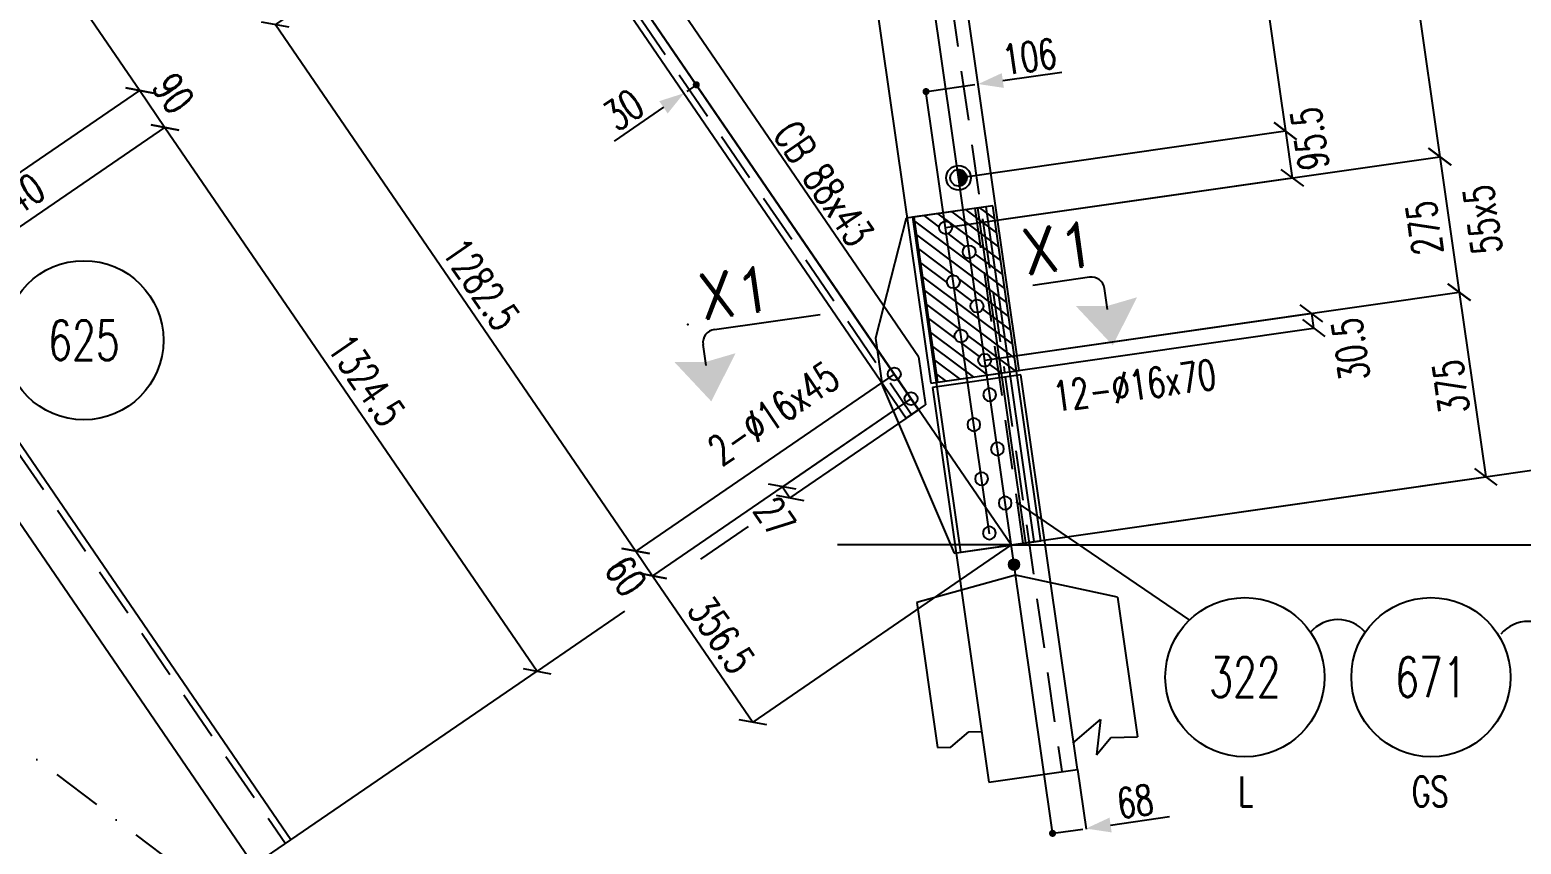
# Model space of a CAD drawing. Extents: x 106643 to 122863, y -59241 to -47761.
# Drawn here: x 113947 to 116946, y -56946 to -55309 of the extents above; entities that cross this region are included whole.
import ezdxf
from ezdxf.enums import TextEntityAlignment as Align

# ---------------------------------------------------------------- set-up
doc = ezdxf.new("R2010")
doc.units = 0
doc.header["$LTSCALE"] = 200
doc.header["$MEASUREMENT"] = 0
doc.linetypes.add('DASHDOT', pattern=[1, 0.5, -0.25, 0, -0.25])
doc.linetypes.add('DASHED', pattern=[0.75, 0.5, -0.25])
doc.layers.get('0').update_dxf_attribs({"linetype": 'CONTINUOUS'})
for name, color, linetype in [('035B', 7, 'CONTINUOUS'), ('ASSI', 3, 'CONTINUOUS'), ('BOLLINI_1', 7, 'CONTINUOUS'), ('FORI', 2, 'CONTINUOUS'), ('LINEA_ANG', 2, 'CONTINUOUS'), ('LINEE_PIASTRA', 2, 'CONTINUOUS'), ('LINEE_PIASTRE', 2, 'CONTINUOUS'), ('LS', 7, 'CONTINUOUS'), ('LSP', 3, 'CONTINUOUS'), ('MZ', 6, 'DASHDOT'), ('PIASTRE', 5, 'CONTINUOUS'), ('QT_MAL', 7, 'CONTINUOUS'), ('QT_MPR', 7, 'CONTINUOUS'), ('QT_MSP', 7, 'CONTINUOUS'), ('TRAT-Y', 7, 'DASHED')]:
    doc.layers.add(name, color=color, linetype=linetype)
doc.styles.add('MONO', font='romans.shx', dxfattribs={"width": 0.7})
doc.styles.add('QUOTE', font='ROMANS8.SHX', dxfattribs={"width": 0.7})
doc.styles.add('RD', font='ROMAND8.SHX', dxfattribs={"width": 0.7})
doc.styles.add('RQL', font='ROMANS8.SHX', dxfattribs={"width": 0.7})
doc.styles.add('RS', font='ROMANS8.shx', dxfattribs={"width": 0.7})
doc.styles.get("Standard").update_dxf_attribs({"font": 'ROMANS8.SHX', "width": 0.7})
doc.dimstyles.new('FRECCE1', dxfattribs={"dimtxt": 60, "dimasz": 6.66, "dimexe": 0, "dimexo": 0, "dimgap": 1, "dimtad": 1, "dimdec": 0, "dimzin": 0, "dimdsep": 46, "dimtxsty": 'RS', "dimblk1": 'QUOTP', "dimblk2": 'QUOTF', "dimsah": 1, "dimcen": 0, "dimclrd": 2, "dimclre": 2, "dimclrt": 7, "dimadec": 0, "dimazin": 0, "dimtfac": 1, "dimtdec": 0, "dimtix": 1, "dimtmove": 2, "dimatfit": 3, "dimldrblk": 'QUOTP', "dimfxl": 1, "dimtolj": 1, "dimtzin": 0, "dimarcsym": 0})
doc.dimstyles.new('FRECCE1_20', dxfattribs={"dimtxt": 60, "dimasz": 6.6667, "dimexe": 0, "dimexo": 0, "dimgap": 1, "dimtad": 1, "dimzin": 0, "dimdsep": 46, "dimtxsty": 'RS', "dimblk1": 'QUOTP', "dimblk2": 'QUOTF', "dimsah": 1, "dimcen": 0, "dimclrd": 2, "dimclre": 2, "dimclrt": 7, "dimadec": 0, "dimazin": 0, "dimtfac": 1, "dimtix": 1, "dimtmove": 2, "dimatfit": 3, "dimldrblk": 'QUOTP', "dimfxl": 1, "dimtolj": 1, "dimtzin": 0, "dimarcsym": 0})
doc.dimstyles.new('TRATTO_20', dxfattribs={"dimscale": 0, "dimtxt": 60, "dimasz": 40, "dimexe": 0, "dimexo": 0, "dimgap": 10, "dimtad": 1, "dimrnd": 0.5, "dimdsep": 46, "dimtxsty": 'RS', "dimblk1": 'OBLIQUE', "dimblk2": 'OBLIQUE', "dimsah": 1, "dimcen": 0.09, "dimclrd": 2, "dimclre": 2, "dimclrt": 7, "dimadec": 0, "dimazin": 0, "dimtfac": 1, "dimtix": 1, "dimtmove": 2, "dimatfit": 3, "dimfxl": 1, "dimtolj": 1, "dimtzin": 0, "dimarcsym": 0})

# ---------------------------------------------------------------- blocks, each defined once
blk = doc.blocks.new('ASSE98')
blk.add_line((0, 0), (1, 0))
at = {"color": 7, "style": 'QUOTE', "width": 0.5, "flags": 1}
for tag, p in [('TI', (1.38308, 6.82731)), ('DI_S', (1.38308, 6.42178)), ('D_S', (1.38308, 6.02092)), ('E_S', (1.38308, 5.68065)), ('NFORI', (1.36454, 5.29792)), ('ALAR', (1.36349, 4.93246)), ('FAM', (1.3775, 4.54645)), ('ALA', (1.38308, 4.19257)), ('DISP2', (1.38308, 3.84971)), ('DISP1', (1.38308, 3.50686)), ('PINZAF', (1.38308, 3.164)), ('PINZAI', (1.38308, 2.82114)), ('TRP', (1.38308, 2.47829)), ('NP', (1.38308, 2.13543)), ('SV', (1.38308, 1.79257)), ('PESO', (1.38308, 1.44971)), ('QUA', (1.38308, 1.10686)), ('LUN', (1.38308, 0.764)), ('PROF', (1.38308, 0.42114)), ('POS', (1.38308, 0.07829))]:
    blk.add_attdef(tag, p, '', height=0.2, dxfattribs=at)
at = {"color": 7, "flags": 1}
for tag, p in [('LAV1', (3.07431, 6.82847)), ('LAV2', (3.07431, 6.49513)), ('LAV3', (3.07431, 6.1618)), ('LAV4', (3.07431, 5.82847)), ('LAV5', (3.07431, 5.49513)), ('LAV6', (3.07431, 5.1618)), ('LAV7', (3.07431, 4.82847)), ('LAV8', (3.07431, 4.49513)), ('LAV9', (3.07431, 4.1618)), ('LAV10', (3.07431, 3.82847))]:
    blk.add_attdef(tag, p, '', height=0.2, dxfattribs=at)
blk = doc.blocks.new('16')
blk.add_circle((0, 0), 1)
blk = doc.blocks.new('MRKR_98')
blk.add_point((0, 0))
at = {"color": 7, "style": 'QUOTE', "width": 0.5, "flags": 1}
for tag, p in [('TI', (3.73, 6.83)), ('DI_S', (3.73, 6.42)), ('D_S', (3.73, 6.02)), ('AUX2', (3.71, 4.93)), ('NFORI', (3.72, 5.3)), ('E_S', (3.73, 5.68)), ('FAM', (3.73, 4.55)), ('AUX1', (3.73, 4.19)), ('COMMESSA', (3.73, 3.85)), ('MD', (3.73, 3.51)), ('MP', (3.73, 3.16)), ('LARGHEZZA', (3.73, 2.82)), ('SPESSORE', (3.73, 2.48)), ('NP', (3.73, 2.14)), ('SV', (3.73, 1.79)), ('PESO', (3.73, 1.45)), ('QUA', (3.73, 1.11)), ('LUN', (3.73, 0.76)), ('PROF', (3.73, 0.42)), ('POS', (3.73, 0.08))]:
    blk.add_attdef(tag, p, '', height=0.2, dxfattribs=at)
at = {"color": 7, "flags": 1}
for tag, p in [('LAV1', (5.26, 6.88)), ('LAV2', (5.26, 6.55)), ('LAV3', (5.26, 6.21)), ('LAV4', (5.26, 5.88)), ('LAV5', (5.26, 5.55)), ('LAV6', (5.26, 5.21)), ('LAV7', (5.26, 4.88)), ('LAV8', (5.26, 4.55)), ('LAV9', (5.26, 4.21)), ('LAV10', (5.26, 3.88))]:
    blk.add_attdef(tag, p, '', height=0.2, dxfattribs=at)
blk = doc.blocks.new('_OBLIQUE')
at = {"color": 0, "linetype": 'ByBlock'}
blk.add_line((-0.5, -0.5), (0.5, 0.5), dxfattribs=at)
blk = doc.blocks.new('*D23')
at = {"layer": 'QT_MPR', "color": 2, "lineweight": -2, "transparency": 16777216}
for p, q in [((115661.2, -54930.1), (116967.8, -54742.6)), ((116967.8, -54742.6), (117172, -56165.2)), ((115920.8, -56344.7), (117172, -56165.2))]:
    blk.add_line(p, q, dxfattribs=at)
at = {"layer": 'QT_MPR', "color": 2, "lineweight": -2, "transparency": 16777216, "xscale": 40, "yscale": 40, "zscale": 40}
for p, rotation in [((116967.8, -54742.6), 98.16615670567579), ((117172, -56165.2), 278.1661567056758)]:
    blk.add_blockref('_OBLIQUE', p, dxfattribs=dict(at, rotation=rotation))
at = {"layer": 'QT_MPR', "color": 7, "transparency": 16777216, "insert": (117026.8, -55450.9), "char_height": 60, "attachment_point": 5, "rotation": 98.1662, "style": 'RS'}
blk.add_mtext('\\A1;1437', dxfattribs=at)
blk = doc.blocks.new('*D22')
at = {"layer": 'QT_MPR', "color": 2, "lineweight": -2, "transparency": 16777216}
for p, q in [((115661.2, -54930.1), (116670.9, -54785.2)), ((116670.9, -54785.2), (116782.7, -55564.4)), ((115788.9, -55707), (116782.7, -55564.4))]:
    blk.add_line(p, q, dxfattribs=at)
at = {"layer": 'QT_MPR', "color": 2, "lineweight": -2, "transparency": 16777216, "xscale": 40, "yscale": 40, "zscale": 40}
for p, rotation in [((116670.9, -54785.2), 98.16615670567579), ((116782.7, -55564.4), 278.1661567056758)]:
    blk.add_blockref('_OBLIQUE', p, dxfattribs=dict(at, rotation=rotation))
at = {"layer": 'QT_MPR', "color": 7, "transparency": 16777216, "insert": (116681.7, -55170.3), "char_height": 60, "attachment_point": 5, "rotation": 98.1662, "style": 'RS'}
blk.add_mtext('\\A1;787', dxfattribs=at)
blk = doc.blocks.new('*D29')
at = {"layer": 'QT_MPR', "color": 2, "lineweight": -2, "transparency": 16777216}
for p, q in [((115788.9, -55707), (116782.7, -55564.4)), ((116782.7, -55564.4), (116821.7, -55836.6)), ((115867.5, -55973.5), (116821.7, -55836.6))]:
    blk.add_line(p, q, dxfattribs=at)
at = {"layer": 'QT_MPR', "color": 2, "lineweight": -2, "transparency": 16777216, "xscale": 40, "yscale": 40, "zscale": 40}
for p, rotation in [((116782.7, -55564.4), 98.16615670567579), ((116821.7, -55836.6), 278.1661567056758)]:
    blk.add_blockref('_OBLIQUE', p, dxfattribs=dict(at, rotation=rotation))
at = {"layer": 'QT_MPR', "color": 7, "transparency": 16777216, "insert": (116869, -55690.9), "char_height": 60, "attachment_point": 5, "rotation": 98.1662, "style": 'RS'}
blk.add_mtext('\\A1;55x5', dxfattribs=at)
blk = doc.blocks.new('*D28')
at = {"layer": 'QT_MPR', "color": 2, "lineweight": -2, "transparency": 16777216}
for p, q in [((115788.9, -55707), (116782.7, -55564.4)), ((116782.7, -55564.4), (116821.7, -55836.6)), ((115867.5, -55973.5), (116821.7, -55836.6))]:
    blk.add_line(p, q, dxfattribs=at)
at = {"layer": 'QT_MPR', "color": 2, "lineweight": -2, "transparency": 16777216, "xscale": 40, "yscale": 40, "zscale": 40}
for p, rotation in [((116782.7, -55564.4), 98.16615670567579), ((116821.7, -55836.6), 278.1661567056758)]:
    blk.add_blockref('_OBLIQUE', p, dxfattribs=dict(at, rotation=rotation))
at = {"layer": 'QT_MPR', "color": 7, "transparency": 16777216, "insert": (116751.7, -55707.9), "char_height": 60, "attachment_point": 5, "rotation": 98.1662, "style": 'RS'}
blk.add_mtext('\\A1;275', dxfattribs=at)
blk = doc.blocks.new('*D27')
at = {"layer": 'QT_MPR', "color": 2, "lineweight": -2, "transparency": 16777216}
for p, q in [((115867.5, -55973.5), (116524.8, -55879.2)), ((116524.8, -55879.2), (116529, -55908.9)), ((115935.1, -55994.2), (116529, -55908.9))]:
    blk.add_line(p, q, dxfattribs=at)
at = {"layer": 'QT_MPR', "color": 2, "lineweight": -2, "transparency": 16777216, "xscale": 40, "yscale": 40, "zscale": 40}
for p, rotation in [((116524.8, -55879.2), 98.16615670567579), ((116529, -55908.9), 278.1661567056758)]:
    blk.add_blockref('_OBLIQUE', p, dxfattribs=dict(at, rotation=rotation))
at = {"layer": 'QT_MPR', "color": 7, "transparency": 16777216, "insert": (116603.5, -55951.7), "char_height": 60, "attachment_point": 5, "rotation": 98.1662, "style": 'RS'}
blk.add_mtext('\\A1;30.5', dxfattribs=at)
blk = doc.blocks.new('*D26')
at = {"layer": 'QT_MPR', "color": 2, "lineweight": -2, "transparency": 16777216}
for p, q in [((115867.5, -55973.5), (116821.7, -55836.6)), ((116821.7, -55836.6), (116875, -56207.8)), ((115920.8, -56344.7), (116875, -56207.8))]:
    blk.add_line(p, q, dxfattribs=at)
at = {"layer": 'QT_MPR', "color": 2, "lineweight": -2, "transparency": 16777216, "xscale": 40, "yscale": 40, "zscale": 40}
for p, rotation in [((116821.7, -55836.6), 98.16615670567579), ((116875, -56207.8), 278.1661567056758)]:
    blk.add_blockref('_OBLIQUE', p, dxfattribs=dict(at, rotation=rotation))
at = {"layer": 'QT_MPR', "color": 7, "transparency": 16777216, "insert": (116805.3, -56027.1), "char_height": 60, "attachment_point": 5, "rotation": 98.1662, "style": 'RS'}
blk.add_mtext('\\A1;375', dxfattribs=at)
blk = doc.blocks.new('*D56')
at = {"layer": 'QT_MPR', "color": 2, "lineweight": -2, "transparency": 16777216}
for p, q in [((114980.1, -54930.1), (114441.3, -55299)), ((114441.3, -55299), (115165.7, -56357.1)), ((115685.6, -56001.2), (115165.7, -56357.1))]:
    blk.add_line(p, q, dxfattribs=at)
at = {"layer": 'QT_MPR', "color": 2, "lineweight": -2, "transparency": 16777216, "xscale": 40, "yscale": 40, "zscale": 40}
for p, rotation in [((114441.3, -55299), 124.3993142064025), ((115165.7, -56357.1), 304.3993142064025)]:
    blk.add_blockref('_OBLIQUE', p, dxfattribs=dict(at, rotation=rotation))
at = {"layer": 'QT_MPR', "color": 7, "transparency": 16777216, "insert": (114854.8, -55820.8), "char_height": 60, "attachment_point": 5, "rotation": 304.3993, "style": 'RS'}
blk.add_mtext('\\A1;1282.5', dxfattribs=at)
blk = doc.blocks.new('*D55')
at = {"layer": 'QT_MPR', "color": 2, "lineweight": -2, "transparency": 16777216}
for p, q in [((115685.6, -56001.2), (115165.7, -56357.1)), ((115719.5, -56050.7), (115199.6, -56406.7)), ((115165.7, -56357.1), (115199.6, -56406.7))]:
    blk.add_line(p, q, dxfattribs=at)
at = {"layer": 'QT_MPR', "color": 2, "lineweight": -2, "transparency": 16777216, "xscale": 40, "yscale": 40, "zscale": 40}
for p, rotation in [((115165.7, -56357.1), 124.3993142064025), ((115199.6, -56406.7), 304.3993142064025)]:
    blk.add_blockref('_OBLIQUE', p, dxfattribs=dict(at, rotation=rotation))
at = {"layer": 'QT_MPR', "color": 7, "transparency": 16777216, "insert": (115145.8, -56407.3), "char_height": 60, "attachment_point": 5, "rotation": 304.3993, "style": 'RS'}
blk.add_mtext('\\A1;60', dxfattribs=at)
blk = doc.blocks.new('*D54')
at = {"layer": 'QT_MPR', "color": 2, "lineweight": -2, "transparency": 16777216}
for p, q in [((115719.5, -56050.7), (115199.6, -56406.7)), ((115920.8, -56344.7), (115401, -56700.7)), ((115199.6, -56406.7), (115401, -56700.7))]:
    blk.add_line(p, q, dxfattribs=at)
at = {"layer": 'QT_MPR', "color": 2, "lineweight": -2, "transparency": 16777216, "xscale": 40, "yscale": 40, "zscale": 40}
for p, rotation in [((115199.6, -56406.7), 124.3993142064025), ((115401, -56700.7), 304.3993142064025)]:
    blk.add_blockref('_OBLIQUE', p, dxfattribs=dict(at, rotation=rotation))
at = {"layer": 'QT_MPR', "color": 7, "transparency": 16777216, "insert": (115338.1, -56525.3), "char_height": 60, "attachment_point": 5, "rotation": 304.3993, "style": 'RS'}
blk.add_mtext('\\A1;356.5', dxfattribs=at)
blk = doc.blocks.new('*D53')
at = {"layer": 'QT_MPR', "color": 2, "lineweight": -2, "transparency": 16777216}
for p, q in [((115719.5, -56050.7), (115460.8, -56227.8)), ((115734.7, -56073), (115476, -56250.1)), ((115460.8, -56227.8), (115476, -56250.1))]:
    blk.add_line(p, q, dxfattribs=at)
at = {"layer": 'QT_MPR', "color": 2, "lineweight": -2, "transparency": 16777216, "xscale": 40, "yscale": 40, "zscale": 40}
for p, rotation in [((115460.8, -56227.8), 124.3993142064025), ((115476, -56250.1), 304.3993142064025)]:
    blk.add_blockref('_OBLIQUE', p, dxfattribs=dict(at, rotation=rotation))
at = {"layer": 'QT_MPR', "color": 7, "transparency": 16777216, "insert": (115445.9, -56288.5), "char_height": 60, "attachment_point": 5, "rotation": 304.3993, "style": 'RS'}
blk.add_mtext('\\A1;27', dxfattribs=at)
blk = doc.blocks.new('QUOTP')
at = {"layer": 'ASSI', "color": 2, "const_width": 1.07}
blk.add_lwpolyline([(-0.53, 0, 1), (0.53, 0, 1)], format="xyb", close=True, dxfattribs=at)
blk = doc.blocks.new('QUOTF')
at = {"layer": 'LS', "color": 2}
blk.add_line((7.5, 0), (25.5, 0), dxfattribs=at)
blk.add_solid([(7.5, 2.25), (0, 0), (7.5, -2.25)], dxfattribs=at)
blk = doc.blocks.new('*D168')
at = {"layer": 'QT_MAL', "color": 2, "lineweight": -2, "transparency": 16777216}
blk.add_line((115282.1, -55423.7), (115268.3, -55433.1), dxfattribs=at)
at = {"layer": 'QT_MAL', "color": 2, "lineweight": -2, "transparency": 16777216, "xscale": 6.6667, "yscale": 6.6667, "zscale": 6.6667}
for name, p, rotation in [('QUOTP', (115287.6, -55419.9), 34.39931420640244), ('QUOTF', (115262.8, -55436.9), 214.3993142064025)]:
    blk.add_blockref(name, p, dxfattribs=dict(at, rotation=rotation))
at = {"layer": 'QT_MAL', "color": 7, "transparency": 16777216, "insert": (115141.1, -55470.3), "char_height": 60, "attachment_point": 5, "rotation": 34.3993, "style": 'RS'}
blk.add_mtext('\\A1;30', dxfattribs=at)
blk = doc.blocks.new('*D65')
at = {"layer": 'LS', "color": 2, "lineweight": -2, "transparency": 16777216}
for p, q in [((115920.8, -56344.7), (119016, -56344.7)), ((119016, -56344.7), (119016, -56646.4)), ((118131.5, -56646.4), (119016, -56646.4))]:
    blk.add_line(p, q, dxfattribs=at)
at = {"layer": 'LS', "color": 2, "lineweight": -2, "transparency": 16777216, "xscale": 40, "yscale": 40, "zscale": 40}
for p, rotation in [((119016, -56344.7), 90), ((119016, -56646.4), 270)]:
    blk.add_blockref('_OBLIQUE', p, dxfattribs=dict(at, rotation=rotation))
at = {"layer": 'LS', "color": 7, "transparency": 16777216, "insert": (118976, -56495.6), "char_height": 60, "attachment_point": 5, "rotation": 90, "style": 'RS'}
blk.add_mtext('\\A1;300', dxfattribs=at)
blk = doc.blocks.new('*D66')
at = {"layer": 'LS', "color": 2, "lineweight": -2, "transparency": 16777216}
for p, q in [((118471.8, -54930.1), (118716, -54930.1)), ((118716, -56344.7), (118716, -54930.1)), ((115920.8, -56344.7), (118716, -56344.7))]:
    blk.add_line(p, q, dxfattribs=at)
at = {"layer": 'LS', "color": 2, "lineweight": -2, "transparency": 16777216, "xscale": 40, "yscale": 40, "zscale": 40}
for p, rotation in [((118716, -54930.1), 90), ((118716, -56344.7), 270)]:
    blk.add_blockref('_OBLIQUE', p, dxfattribs=dict(at, rotation=rotation))
at = {"layer": 'LS', "color": 7, "transparency": 16777216, "insert": (118676, -55637.4), "char_height": 60, "attachment_point": 5, "rotation": 90, "style": 'RS'}
blk.add_mtext('\\A1;1400', dxfattribs=at)
blk = doc.blocks.new('*D71')
at = {"layer": 'LS', "color": 2, "lineweight": -2, "transparency": 16777216}
for p, q in [((117753.7, -49271.5), (119016, -49271.5)), ((119016, -56344.7), (119016, -49271.5)), ((115920.8, -56344.7), (119016, -56344.7))]:
    blk.add_line(p, q, dxfattribs=at)
at = {"layer": 'LS', "color": 2, "lineweight": -2, "transparency": 16777216, "xscale": 40, "yscale": 40, "zscale": 40}
for p, rotation in [((119016, -49271.5), 90), ((119016, -56344.7), 270)]:
    blk.add_blockref('_OBLIQUE', p, dxfattribs=dict(at, rotation=rotation))
at = {"layer": 'LS', "color": 7, "transparency": 16777216, "insert": (118976, -52808.1), "char_height": 60, "attachment_point": 5, "rotation": 90, "style": 'RS'}
blk.add_mtext('\\A1;7000', dxfattribs=at)
blk = doc.blocks.new('*D76')
at = {"layer": 'QT_MPR', "color": 2, "lineweight": -2, "transparency": 16777216}
for p, q in [((112722.5, -54452.6), (113250.5, -54091)), ((113250.5, -54091), (114168.3, -55431.4)), ((113640.2, -55792.9), (114168.3, -55431.4))]:
    blk.add_line(p, q, dxfattribs=at)
at = {"layer": 'QT_MPR', "color": 2, "lineweight": -2, "transparency": 16777216, "xscale": 40, "yscale": 40, "zscale": 40}
for p, rotation in [((113250.5, -54091), 124.3993142064036), ((114168.3, -55431.4), 304.3993142064036)]:
    blk.add_blockref('_OBLIQUE', p, dxfattribs=dict(at, rotation=rotation))
at = {"layer": 'QT_MPR', "color": 7, "transparency": 16777216, "insert": (113751.2, -54732.1), "char_height": 60, "attachment_point": 5, "rotation": 304.3993, "style": 'RS'}
blk.add_mtext('\\A1;1624.5', dxfattribs=at)
blk = doc.blocks.new('*D79')
at = {"layer": 'QT_MPR', "color": 2, "lineweight": -2, "transparency": 16777216}
for p, q in [((113640.2, -55792.9), (114168.3, -55431.4)), ((114168.3, -55431.4), (114219.1, -55505.6)), ((113691.1, -55867.2), (114219.1, -55505.6))]:
    blk.add_line(p, q, dxfattribs=at)
at = {"layer": 'QT_MPR', "color": 2, "lineweight": -2, "transparency": 16777216, "xscale": 40, "yscale": 40, "zscale": 40}
for p, rotation in [((114168.3, -55431.4), 124.3993142064036), ((114219.1, -55505.6), 304.3993142064036)]:
    blk.add_blockref('_OBLIQUE', p, dxfattribs=dict(at, rotation=rotation))
at = {"layer": 'QT_MPR', "color": 7, "transparency": 16777216, "insert": (114235.7, -55437), "char_height": 60, "attachment_point": 5, "rotation": 304.3993, "style": 'RS'}
blk.add_mtext('\\A1;90', dxfattribs=at)
blk = doc.blocks.new('*D78')
at = {"layer": 'QT_MPR', "color": 2, "lineweight": -2, "transparency": 16777216}
for p, q in [((113691.1, -55867.2), (114219.1, -55505.6)), ((114219.1, -55505.6), (114967.3, -56598.4)), ((114472.3, -56937.4), (114967.3, -56598.4))]:
    blk.add_line(p, q, dxfattribs=at)
at = {"layer": 'QT_MPR', "color": 2, "lineweight": -2, "transparency": 16777216, "xscale": 40, "yscale": 40, "zscale": 40}
for p, rotation in [((114219.1, -55505.6), 124.3993142064036), ((114967.3, -56598.4), 304.3993142064036)]:
    blk.add_blockref('_OBLIQUE', p, dxfattribs=dict(at, rotation=rotation))
at = {"layer": 'QT_MPR', "color": 7, "transparency": 16777216, "insert": (114624.5, -56013.5), "char_height": 60, "attachment_point": 5, "rotation": 304.3993, "style": 'RS'}
blk.add_mtext('\\A1;1324.5', dxfattribs=at)
blk = doc.blocks.new('xxx')
blk.add_circle((0, 0), 8)
at = {"color": 3, "style": 'RQL', "width": 0.7}
blk.add_attdef('POS', text='', height=4, dxfattribs=at).set_placement((0, 0), align=Align.MIDDLE)
at = {"color": 3, "style": 'RQL', "width": 0.7, "flags": 1}
blk.add_attdef('POS1', (-0.39, -5.42), '', height=2, dxfattribs=at)
at = {"style": 'RQL', "width": 0.7, "flags": 1}
blk.add_attdef('TIPO', (-0.39, -8.66), '', height=2, dxfattribs=at)
blk = doc.blocks.new('bull')
at = {"style": 'RS', "width": 0.7, "flags": 1}
for tag, p in [('NN', (-12.25, 0)), ('DIAMETRO', (0, -4.86)), ('SERRAGGIO', (0, -9.71)), ('LUNGHEZZA', (0, -14.57)), ('NB', (0, -19.43)), ('TIPO', (0, -24.12)), ('EL', (-0.14, -29))]:
    blk.add_attdef(tag, p, '', height=3, dxfattribs=at)
at = {"style": 'RS', "width": 0.7}
blk.add_attdef('BULLONE', (0, 0), '', height=3, dxfattribs=at)
blk = doc.blocks.new('P20')
at = {"color": 0}
for p, q in [((0, 0.98), (0.02, 1)), ((0, 0.94), (0.06, 1)), ((1, -0.01), (0, 0.99)), ((0, 0.89), (0.1, 0.99)), ((0, 0.85), (0.14, 0.99)), ((0, 0.8), (0.18, 0.98)), ((0, 0.76), (0.22, 0.98)), ((0, 0.71), (0.25, 0.97)), ((0, 0.67), (0.29, 0.96)), ((1, -0.05), (0, 0.95)), ((0, 0.62), (0.32, 0.95)), ((0, 0.58), (0.36, 0.93)), ((0, 0.53), (0.39, 0.92)), ((0, 0.49), (0.42, 0.91)), ((1, -0.09), (0, 0.9)), ((0, 0.44), (0.45, 0.89)), ((0, 0.4), (0.48, 0.88)), ((0.99, -0.13), (0, 0.86)), ((0, 0.35), (0.51, 0.86)), ((0, 0.31), (0.54, 0.84)), ((0, 0.26), (0.56, 0.83)), ((0.99, -0.17), (0, 0.81)), ((0, 0.22), (0.59, 0.81)), ((0, 0.17), (0.61, 0.79)), ((0.98, -0.21), (0, 0.77)), ((0, 0.13), (0.64, 0.77)), ((0, 0.08), (0.66, 0.75)), ((0, 0.04), (0.69, 0.73)), ((0.97, -0.25), (0, 0.72)), ((0, -0.01), (0.71, 0.7)), ((0.96, -0.28), (0, 0.68)), ((0, -0.05), (0.73, 0.68)), ((0, -0.1), (0.75, 0.66)), ((0.95, -0.32), (0, 0.63)), ((0, -0.14), (0.77, 0.63)), ((0, -0.19), (0.79, 0.61)), ((0.94, -0.35), (0, 0.59)), ((0, -0.23), (0.81, 0.58)), ((0, -0.28), (0.83, 0.56)), ((0.92, -0.38), (0, 0.54)), ((0, -0.32), (0.85, 0.53)), ((0.91, -0.41), (0, 0.5)), ((0, -0.36), (0.87, 0.5)), ((0, -0.41), (0.88, 0.47)), ((0.9, -0.44), (0, 0.45)), ((0, -0.45), (0.9, 0.44)), ((0.88, -0.47), (0, 0.41)), ((0, -0.5), (0.91, 0.41)), ((0, -0.54), (0.92, 0.38)), ((0.87, -0.5), (0, 0.36)), ((0, -0.59), (0.94, 0.35)), ((0.85, -0.53), (0, 0.32)), ((0, -0.63), (0.95, 0.31)), ((0, -0.68), (0.96, 0.28)), ((0.83, -0.56), (0, 0.27)), ((0, -0.72), (0.97, 0.25)), ((0.81, -0.58), (0, 0.23)), ((0, -0.77), (0.98, 0.21)), ((0.79, -0.61), (0, 0.18)), ((0, -0.81), (0.99, 0.17)), ((0.77, -0.63), (0, 0.14)), ((0, -0.86), (0.99, 0.13)), ((0.75, -0.66), (0, 0.09)), ((0, -0.9), (1, 0.09)), ((0.73, -0.68), (0, 0.05)), ((0, -0.95), (1, 0.05)), ((0.71, -0.7), (0, 0.01)), ((0, -0.99), (1, 0.01)), ((1, 0.04), (0.04, 1)), ((1, 0.09), (0.09, 1)), ((0.99, 0.14), (0.14, 0.99)), ((0.98, 0.19), (0.19, 0.98)), ((0.97, 0.25), (0.25, 0.97)), ((0.95, 0.31), (0.31, 0.95)), ((0.92, 0.38), (0.38, 0.92)), ((0.88, 0.47), (0.47, 0.88)), ((0.81, 0.59), (0.59, 0.81)), ((0.69, -0.73), (0, -0.04)), ((0.66, -0.75), (0, -0.08)), ((0.64, -0.77), (0, -0.13)), ((0.61, -0.79), (0, -0.17)), ((0.59, -0.81), (0, -0.22)), ((0.56, -0.83), (0, -0.26)), ((0.54, -0.84), (0, -0.31)), ((0.51, -0.86), (0, -0.35)), ((0.48, -0.88), (0, -0.4)), ((0.45, -0.89), (0, -0.44)), ((0.42, -0.91), (0, -0.49)), ((0.39, -0.92), (0, -0.53)), ((0.36, -0.93), (0, -0.58)), ((0.32, -0.95), (0, -0.62)), ((0.29, -0.96), (0, -0.67)), ((0.25, -0.97), (0, -0.71)), ((0.22, -0.98), (0, -0.76)), ((0.18, -0.98), (0, -0.8)), ((0.14, -0.99), (0, -0.85)), ((0.1, -0.99), (0, -0.89)), ((0.04, -1), (1, -0.04)), ((0.09, -1), (1, -0.09)), ((0.14, -0.99), (0.99, -0.14)), ((0.19, -0.98), (0.98, -0.19)), ((0.25, -0.97), (0.97, -0.25)), ((0.31, -0.95), (0.95, -0.31)), ((0.38, -0.92), (0.92, -0.38)), ((0.47, -0.88), (0.88, -0.47)), ((0.59, -0.81), (0.81, -0.59))]:
    blk.add_line(p, q, dxfattribs=at)
for radius in [1.5, 1]:
    blk.add_circle((0, 0), radius)
blk = doc.blocks.new('*D154')
at = {"layer": 'QT_MSP', "color": 2, "lineweight": -2, "transparency": 16777216}
for p, q in [((115729.7, -55013), (116386.9, -54918.7)), ((116386.9, -54918.7), (116472.2, -55512.6)), ((115814.9, -55606.9), (116472.2, -55512.6))]:
    blk.add_line(p, q, dxfattribs=at)
at = {"layer": 'QT_MSP', "color": 2, "lineweight": -2, "transparency": 16777216, "xscale": 40, "yscale": 40, "zscale": 40}
for p, rotation in [((116386.9, -54918.7), 98.16615670567579), ((116472.2, -55512.6), 278.1661567056758)]:
    blk.add_blockref('_OBLIQUE', p, dxfattribs=dict(at, rotation=rotation))
at = {"layer": 'QT_MSP', "color": 7, "transparency": 16777216, "insert": (116387.9, -55221), "char_height": 60, "attachment_point": 5, "rotation": 98.1662, "style": 'RS'}
blk.add_mtext('\\A1;600', dxfattribs=at)
blk = doc.blocks.new('*D156')
at = {"layer": 'QT_MSP', "color": 2, "lineweight": -2, "transparency": 16777216}
for p, q in [((115814.9, -55606.9), (116472.2, -55512.6)), ((116472.2, -55512.6), (116485.7, -55607)), ((115788.9, -55707), (116485.7, -55607))]:
    blk.add_line(p, q, dxfattribs=at)
at = {"layer": 'QT_MSP', "color": 2, "lineweight": -2, "transparency": 16777216, "xscale": 40, "yscale": 40, "zscale": 40}
for p, rotation in [((116472.2, -55512.6), 98.16615670567579), ((116485.7, -55607), 278.1661567056758)]:
    blk.add_blockref('_OBLIQUE', p, dxfattribs=dict(at, rotation=rotation))
at = {"layer": 'QT_MSP', "color": 7, "transparency": 16777216, "insert": (116521.4, -55528.2), "char_height": 60, "attachment_point": 5, "rotation": 98.1662, "style": 'RS'}
blk.add_mtext('\\A1;95.5', dxfattribs=at)
blk = doc.blocks.new('*D183')
at = {"layer": 'QT_MAL', "color": 2, "lineweight": -2, "transparency": 16777216}
blk.add_line((116010.6, -56923.6), (116064.7, -56915.8), dxfattribs=at)
at = {"layer": 'QT_MAL', "color": 2, "lineweight": -2, "transparency": 16777216, "xscale": 6.66, "yscale": 6.66, "zscale": 6.66}
for name, p, rotation in [('QUOTF', (116071.3, -56914.8), 8.16615670567513), ('QUOTP', (116004, -56924.5), 188.1661567056751)]:
    blk.add_blockref(name, p, dxfattribs=dict(at, rotation=rotation))
at = {"layer": 'QT_MAL', "color": 7, "transparency": 16777216, "insert": (116170.2, -56860.2), "char_height": 60, "attachment_point": 5, "rotation": 8.1662, "style": 'RS'}
blk.add_mtext('\\A1;68', dxfattribs=at)
blk = doc.blocks.new('*D198')
at = {"layer": 'QT_MAL', "color": 2, "lineweight": -2, "transparency": 16777216}
blk.add_line((115756.2, -55432.5), (115847.9, -55419.3), dxfattribs=at)
at = {"layer": 'QT_MAL', "color": 2, "lineweight": -2, "transparency": 16777216, "xscale": 6.66, "yscale": 6.66, "zscale": 6.66}
for name, p, rotation in [('QUOTF', (115854.5, -55418.4), 8.166156705674926), ('QUOTP', (115749.6, -55433.5), 188.1661567056749)]:
    blk.add_blockref(name, p, dxfattribs=dict(at, rotation=rotation))
at = {"layer": 'QT_MAL', "color": 7, "transparency": 16777216, "insert": (115957.5, -55363.4), "char_height": 60, "attachment_point": 5, "rotation": 8.1662, "style": 'RS'}
blk.add_mtext('\\A1;106', dxfattribs=at)
blk = doc.blocks.new('12')
at = {"color": 0}
for p, q in [((-1, 0.06), (-0.06, 1)), ((-1, 0.01), (-0.01, 1)), ((-1, -0.03), (0.03, 1)), ((-1, -0.07), (0.07, 1)), ((0.09, -1), (-1, 0.09)), ((0.05, -1), (-1, 0.05)), ((0, -1), (-1, 0)), ((-0.99, 0.16), (-0.16, 0.99)), ((-0.99, 0.11), (-0.11, 0.99)), ((-0.99, -0.11), (0.11, 0.99)), ((-0.99, -0.15), (0.15, 0.99)), ((0.17, -0.99), (-0.99, 0.17)), ((0.13, -0.99), (-0.99, 0.13)), ((-0.98, 0.22), (-0.22, 0.98)), ((-0.98, -0.19), (0.19, 0.98)), ((0.21, -0.98), (-0.98, 0.21)), ((-0.97, -0.23), (0.23, 0.97)), ((0.24, -0.97), (-0.97, 0.24)), ((-0.96, 0.28), (-0.28, 0.96)), ((-0.96, -0.27), (0.27, 0.96)), ((0.28, -0.96), (-0.96, 0.28)), ((-0.95, -0.3), (0.3, 0.95)), ((0.31, -0.95), (-0.95, 0.31)), ((-0.94, 0.34), (-0.34, 0.94)), ((-0.94, -0.33), (0.33, 0.94)), ((0.35, -0.94), (-0.94, 0.35)), ((-0.93, -0.37), (0.37, 0.93)), ((0.38, -0.93), (-0.93, 0.38)), ((-0.92, -0.4), (0.4, 0.92)), ((-0.91, 0.42), (-0.42, 0.91)), ((0.41, -0.91), (-0.91, 0.41)), ((-0.9, -0.43), (0.43, 0.9)), ((0.44, -0.9), (-0.9, 0.44)), ((-0.89, -0.46), (0.46, 0.89)), ((0.47, -0.88), (-0.88, 0.47)), ((-0.87, -0.49), (0.49, 0.87)), ((0.5, -0.87), (-0.87, 0.5)), ((-0.86, 0.52), (-0.52, 0.86)), ((-0.86, -0.52), (0.52, 0.86)), ((0.53, -0.85), (-0.85, 0.53)), ((-0.84, -0.54), (0.54, 0.84)), ((0.55, -0.83), (-0.83, 0.55)), ((-0.82, -0.57), (0.57, 0.82)), ((0.58, -0.81), (-0.81, 0.58)), ((-0.8, -0.6), (0.6, 0.8)), ((0.61, -0.79), (-0.79, 0.61)), ((-0.78, -0.62), (0.62, 0.78)), ((0.63, -0.78), (-0.78, 0.63)), ((-0.76, -0.65), (0.65, 0.76)), ((0.66, -0.75), (-0.75, 0.66)), ((-0.74, -0.67), (0.67, 0.74)), ((0.68, -0.73), (-0.73, 0.68)), ((-0.72, -0.69), (0.69, 0.72)), ((0.7, -0.71), (-0.71, 0.7)), ((-0.7, -0.72), (0.72, 0.7)), ((0.73, -0.69), (-0.69, 0.73)), ((0.75, -0.67), (-0.67, 0.75)), ((-0.67, -0.74), (0.74, 0.67)), ((-0.65, -0.76), (0.76, 0.65)), ((0.77, -0.64), (-0.64, 0.77)), ((-0.63, -0.78), (0.78, 0.63)), ((0.79, -0.62), (-0.62, 0.79)), ((-0.6, -0.8), (0.8, 0.6)), ((0.81, -0.59), (-0.59, 0.81)), ((-0.57, -0.82), (0.82, 0.57)), ((0.83, -0.56), (-0.56, 0.83)), ((-0.55, -0.84), (0.84, 0.55)), ((0.84, -0.54), (-0.54, 0.84)), ((-0.52, -0.85), (0.85, 0.52)), ((0.86, -0.51), (-0.51, 0.86)), ((-0.49, -0.87), (0.87, 0.49)), ((0.88, -0.48), (-0.48, 0.88)), ((-0.46, -0.89), (0.89, 0.46)), ((0.89, -0.45), (-0.45, 0.89)), ((-0.43, -0.9), (0.9, 0.43)), ((0.91, -0.42), (-0.42, 0.91)), ((-0.4, -0.92), (0.92, 0.4)), ((0.92, -0.39), (-0.39, 0.92)), ((-0.37, -0.93), (0.93, 0.37)), ((0.93, -0.36), (-0.36, 0.93)), ((-0.34, -0.94), (0.94, 0.34)), ((0.95, -0.33), (-0.33, 0.95)), ((-0.3, -0.95), (0.95, 0.3)), ((0.96, -0.29), (-0.29, 0.96)), ((-0.27, -0.96), (0.96, 0.27)), ((0.97, -0.26), (-0.26, 0.97)), ((-0.23, -0.97), (0.97, 0.23)), ((0.98, -0.22), (-0.22, 0.98)), ((-0.2, -0.98), (0.98, 0.2)), ((0.98, -0.18), (-0.18, 0.98)), ((-0.16, -0.99), (0.99, 0.16)), ((0.99, -0.14), (-0.14, 0.99)), ((-0.12, -0.99), (0.99, 0.12)), ((0.99, -0.1), (-0.1, 0.99)), ((-0.08, -1), (1, 0.08)), ((1, -0.06), (-0.06, 1)), ((-0.04, -1), (1, 0.04)), ((1, -0.02), (-0.02, 1)), ((1, 0.02), (0.02, 1)), ((1, 0.07), (0.07, 1)), ((0.99, 0.12), (0.12, 0.99)), ((0.98, 0.17), (0.17, 0.98)), ((0.97, 0.23), (0.23, 0.97)), ((0.96, 0.29), (0.29, 0.96)), ((0.93, 0.36), (0.36, 0.93)), ((0.9, 0.44), (0.44, 0.9)), ((0.84, 0.55), (0.55, 0.84)), ((-0.04, -1), (-1, -0.04)), ((-0.09, -1), (-1, -0.09)), ((-0.14, -0.99), (-0.99, -0.14)), ((-0.2, -0.98), (-0.98, -0.2)), ((-0.25, -0.97), (-0.97, -0.25)), ((-0.32, -0.95), (-0.95, -0.32)), ((-0.39, -0.92), (-0.92, -0.39)), ((-0.48, -0.88), (-0.88, -0.48)), ((-0.6, -0.8), (-0.8, -0.6)), ((0.01, -1), (1, -0.01)), ((0.05, -1), (1, -0.05)), ((0.1, -0.99), (0.99, -0.1)), ((0.15, -0.99), (0.99, -0.15)), ((0.21, -0.98), (0.98, -0.21)), ((0.27, -0.96), (0.96, -0.27)), ((0.33, -0.94), (0.94, -0.33)), ((0.41, -0.91), (0.91, -0.41)), ((0.5, -0.87), (0.87, -0.5)), ((0.66, -0.75), (0.75, -0.66))]:
    blk.add_line(p, q, dxfattribs=at)
blk.add_circle((0, 0), 1)
blk = doc.blocks.new('A$C5D815B2A')
at = {"layer": 'LS', "color": 8}
for p, q in [((198.6, 361.3), (0, 306.1)), ((403.6, 316.7), (198.6, 361.3)), ((0, 306.1), (41.8, 15)), ((403.6, 316.7), (443.8, 36.5)), ((313.9, 23.7), (369.6, 71.4)), ((369.6, 71.4), (361.6, 0)), ((68.9, 15.7), (104.7, 46.3)), ((104.7, 46.3), (128.7, 46.9)), ((361.6, 0), (390.2, 35.1)), ((390.2, 35.1), (443.8, 36.5)), ((41.8, 15), (68.9, 15.7))]:
    blk.add_line(p, q, dxfattribs=at)
at = {"layer": 'LS', "color": 6, "const_width": 2.25}
for points in [[(188.6, 422, 1), (191.3, 422, 1)], [(197.3, 361.3, 1), (200, 361.3, 1)]]:
    blk.add_lwpolyline(points, format="xyb", close=True, dxfattribs=at)
at = {"layer": 'FORI', "xscale": 10.5, "yscale": 10.5, "zscale": 10.5, "rotation": 6.046281917136315}
blk.add_blockref('12', (195.6, 382.4), dxfattribs=at)

msp = doc.modelspace()

# ---------------------------------------------------------------- hatches: boundary and pattern name
at = {"layer": 'LS'}
h = msp.add_hatch(dxfattribs=at)
h.set_pattern_fill('_U', color=6, scale=20, angle=323.166139, style=0, pattern_type=0)
h.set_pattern_definition([(323.166139, (-35029.332, 61173.074), (11.9899342, 16.0075444), [])])
edge = h.paths.add_edge_path(flags=16)
edge.add_arc((115788.861, -55707.017), 13, 0, 360)
edge = h.paths.add_edge_path(flags=16)
edge.add_arc((115836.268, -55755.777), 13, 0, 360)
edge = h.paths.add_edge_path(flags=16)
edge.add_arc((115804.486, -55815.901), 13, 0, 360)
edge = h.paths.add_edge_path(flags=16)
edge.add_arc((115851.893, -55864.662), 13, 0, 360)
edge = h.paths.add_edge_path(flags=16)
edge.add_arc((115820.111, -55924.786), 13, 0, 360)
edge = h.paths.add_edge_path(flags=16)
edge.add_arc((115867.518, -55973.546), 13, 0, 360)
h.paths.add_polyline_path([(115725.208, -55685.843), (115772.793, -56017.447), (115931.171, -55994.72), (115883.586, -55663.116)])

# ---------------------------------------------------------------- linework, layer by layer
at = {"layer": 'LINEA_ANG'}
for p, q in [((114713.205, -48732.084), (115758.935, -56019.435)), ((115937.11, -55993.867), (114891.38, -48706.516)), ((115734.492, -55966.462), (111189.977, -49329.194)), ((111090.293, -49342.91), (115709.948, -56089.919)), ((114472.267, -56937.354), (109852.613, -50190.346)), ((109778.352, -50241.192), (114398.007, -56988.2)), ((115870.718, -55664.963), (115722.239, -55686.27)), ((115722.239, -55686.27), (115818.829, -56359.375)), ((115967.308, -56338.068), (115870.718, -55664.963)), ((115734.492, -55966.462), (115748.728, -56063.366)), ((115758.935, -56019.435), (115937.11, -55993.867)), ((115940.428, -56002.914), (115762.254, -56028.482)), ((116054.206, -56795.792), (115940.428, -56002.914)), ((115762.254, -56028.482), (115876.031, -56821.36)), ((115709.948, -56089.919), (115748.728, -56063.366)), ((115818.829, -56359.375), (115967.308, -56338.068)), ((115876.031, -56821.36), (116054.206, -56795.792)), ((114398.007, -56988.2), (114472.267, -56937.354))]:
    msp.add_line(p, q, dxfattribs=at)
at = {"layer": 'LINEE_PIASTRA'}
for p, q in [((115709.356, -55688.118), (115647.989, -55929.28)), ((115661.484, -56023.317), (115805.946, -56361.223))]:
    msp.add_line(p, q, dxfattribs=at)
at = {"layer": 'LINEE_PIASTRE'}
for p, q in [((115883.571, -55663.118), (115709.356, -55688.118)), ((115883.586, -55663.116), (115725.208, -55685.843)), ((115725.208, -55685.843), (115772.793, -56017.447)), ((115950.466, -56340.485), (115853.876, -55667.38)), ((115980.161, -56336.223), (115883.571, -55663.118)), ((115931.171, -55994.72), (115883.586, -55663.116)), ((115647.989, -55929.28), (115661.484, -56023.317)), ((115772.793, -56017.447), (115931.171, -55994.72)), ((115805.946, -56361.223), (115980.161, -56336.223))]:
    msp.add_line(p, q, dxfattribs=at)
at = {"layer": 'LS', "color": 6}
for p, q in [((116003.623, -56922.018), (114826.158, -48716.649)), ((115920.784, -56344.744), (111077.784, -49271.539)), ((115877.223, -56322.781), (115749.471, -55432.523)), ((115929.987, -56258.202), (116279.4, -56495.726)), ((115920.784, -56344.744), (115571.267, -56344.744)), ((116054.206, -56795.792), (116071.451, -56915.97))]:
    msp.add_line(p, q, dxfattribs=at)
at = {"layer": 'LS', "color": 2}
for p, q in [((115391.576, -56307.907), (115296.138, -56373.253)), ((115143.324, -56477.884), (114967.34, -56598.38))]:
    msp.add_line(p, q, dxfattribs=at)
at = {"layer": 'LS', "color": 6, "const_width": 2.25}
msp.add_lwpolyline([(115919.409, -56344.744, 1), (115922.159, -56344.744, 1)], format="xyb", close=True, dxfattribs=at)
at = {"layer": 'LS', "color": 6}
for centre in [(116577.819, -56566.91), (116960.678, -56570.552)]:
    msp.add_arc(centre, 72.073, 40.272349, 139.727651, dxfattribs=at)
at = {"layer": 'LSP'}
for p, q in [((116078.491, -55806.747), (115964.107, -55823.158)), ((116114.753, -55871.716), (116108.675, -55829.356)), ((115323.888, -55911.616), (115536.676, -55881.54)), ((115307.359, -55984.16), (115301.28, -55941.8))]:
    msp.add_line(p, q, dxfattribs=at)
for centre, start, end in [((116082.279, -55833.143), 8.164903, 98.164903), ((115327.676, -55938.012), 98.166139, 188.166139)]:
    msp.add_arc(centre, 26.667, start, end, dxfattribs=at)
for points in [[(116125.087, -55943.74), (116050.871, -55864.589), (116113.725, -55864.551)], [(116125.087, -55943.74), (116174.054, -55846.915), (116113.725, -55864.551)], [(115317.694, -56056.184), (115366.659, -55959.358), (115306.33, -55976.995)], [(115317.694, -56056.184), (115243.477, -55977.035), (115306.33, -55976.995)]]:
    msp.add_solid(points, dxfattribs=at)
at = {"layer": 'MZ'}
msp.add_line((112409.385, -55594.166), (114432.315, -57134.053), dxfattribs=at)
at = {"layer": 'TRAT-Y'}
for p, q in [((114861.684, -48710.777), (115907.414, -55998.129)), ((111101.02, -49335.566), (115720.674, -56082.574)), ((109935.186, -50333.954), (114461.622, -56944.818)), ((115945.036, -56341.264), (115848.446, -55668.159)), ((115908.753, -56007.46), (116022.53, -56800.338))]:
    msp.add_line(p, q, dxfattribs=at)

# ---------------------------------------------------------------- block references
at = {"layer": 'ASSI'}
for p, xscale, rotation in [((115937.11, -55993.867), 7361.999999999999, 98.16615670567577), ((116054.206, -56795.792), 801, 98.16615670567569)]:
    msp.add_blockref('ASSE98', p, dxfattribs=dict(at, xscale=xscale, rotation=rotation))
ref = msp.add_blockref('ASSE98', (111115.047, -49325.961), dxfattribs=dict(at, xscale=8177, rotation=304.3993142064026))
ref.add_attrib('LAV2', 'CB 88x43', (115440.1, -55520.193), dxfattribs={"layer": '0', "color": 7, "height": 60, "rotation": 304.399314, "width": 0.7})
for p, xscale, zscale, rotation in [((114472.267, -56937.354), 8176.999999999999, 8176.999999999999, 124.3993142064035), ((115967.308, -56338.068), 679.9999999999998, 679.9999999999998, 98.16615670568001)]:
    msp.add_blockref('ASSE98', p, dxfattribs=dict(at, xscale=xscale, zscale=zscale, rotation=rotation))
at = {"layer": 'BOLLINI_1'}
for p, xscale, yscale, zscale, values in [((114056.044, -55933.475), 20, 20, 20, {'POS': '625'}), ((116390.748, -56610.624), 19.99999999999999, 19.99999999999999, 19.99999999999999, {'POS': '322'}), ((116764.89, -56610.624), 19.99999999999999, 19.99999999999999, 19.99999999999999, {'POS': '671'})]:
    msp.add_blockref('xxx', p, dxfattribs=dict(at, xscale=xscale, yscale=yscale, zscale=zscale)).add_auto_attribs(values)
at = {"layer": 'FORI'}
for name, p, xscale, yscale, zscale, rotation in [('P20', (115814.905, -55606.903), 16.5, 16.5, 16.5, 7.543052222774039), ('16', (115788.861, -55707.017), 13, 13, 13, 180), ('16', (115836.268, -55755.777), 13, 13, 13, 180), ('16', (115804.486, -55815.901), 13, 13, 13, 180), ('16', (115851.893, -55864.662), 13, 13, 13, 180), ('16', (115820.111, -55924.786), 13, 13, 13, 180), ('16', (115867.518, -55973.546), 13, 13, 13, 180), ('16', (115877.461, -56042.837), -13, 13, 13, 16.33231341135699), ('16', (115845.679, -56102.961), -13, 13, 13, 16.33231341135699), ('16', (115893.086, -56151.721), -13, 13, 13, 16.33231341135699), ('16', (115861.304, -56211.845), -13, 13, 13, 16.33231341135699), ('16', (115908.71, -56260.606), -13, 13, 13, 16.33231341135699), ('16', (115876.929, -56320.73), -13, 13, 13, 16.33231341135699)]:
    msp.add_blockref(name, p, dxfattribs=dict(at, xscale=xscale, yscale=yscale, zscale=zscale, rotation=rotation))
at = {"layer": 'FORI', "xscale": 13, "yscale": 13, "zscale": 13}
for p in [(115685.575, -56001.22), (115719.472, -56050.727)]:
    msp.add_blockref('16', p, dxfattribs=at)
at = {"layer": 'LS', "color": 7, "xscale": 20, "yscale": 20, "zscale": 20}
for p, rotation, values in [((113741.358, -55809.356), 34.39931420640315, {'BULLONE': '2-%%c16x40                '}), ((115338.823, -56187.616), 34.39931420640268, {'BULLONE': '2-%%c16x45                '}), ((116009.989, -56077.352), 8.166156705675318, {'BULLONE': '12-%%c16x70             '})]:
    msp.add_blockref('bull', p, dxfattribs=dict(at, rotation=rotation)).add_auto_attribs(values)
at = {"layer": 'LS'}
msp.add_blockref('A$C5D815B2A', (115730.859, -56766.714), dxfattribs=at)
at = {"layer": 'PIASTRE'}
for p, xscale, yscale, zscale, rotation in [((115725.208, -55685.843), 20, 20, 20, 278.1661392990001), ((115615.319, -55701.612), 15, 15, 15, 278.166156705), ((115270.461, -55901.467), 20, 20, 20, 278.166156705)]:
    msp.add_blockref('MRKR_98', p, dxfattribs=dict(at, xscale=xscale, yscale=yscale, zscale=zscale, rotation=rotation))

# ---------------------------------------------------------------- texts
at = {"layer": '035B', "style": 'MONO', "width": 0.7}
for s, p in [('L', (116377.568, -56870.348)), ('GS', (116726.459, -56870.348))]:
    msp.add_text(s, height=60, dxfattribs=at).set_placement(p)
at = {"layer": 'LS', "color": 3, "style": 'RD'}
for rotation, p in [(8.164903, (116016.707, -55747.112)), (8.166139, (115366.411, -55837.014))]:
    msp.add_text('X1', height=88.8889, rotation=rotation, dxfattribs=at).set_placement(p, align=Align.MIDDLE)

# ---------------------------------------------------------------- dimensions: what is measured, and where the dimension line sits
at = {"layer": 'LS', "color": 6}
for base, p2, text, picture, middle in [((119016.029, -49271.539), (117753.728, -49271.539), '7000', '*D71', (118976.029, -52808.142)), ((118716.029, -54930.103), (118471.818, -54930.103), '1400', '*D66', (118676.029, -55637.424)), ((119016.029, -56646.444), (118131.469, -56646.444), '300', '*D65', (118976.029, -56495.594))]:
    dim = msp.add_linear_dim(base=base, p1=(115920.784, -56344.744), p2=p2, angle=90, text=text, dimstyle='TRATTO_20', override={"dimscale": 1}, dxfattribs=at)
    dim.commit()
    dim.dimension.update_dxf_attribs({"geometry": picture, "text_midpoint": middle})
at = {"layer": 'QT_MAL'}
dim = msp.add_linear_dim(base=(115854.53, -55418.396), p1=(115749.605, -55433.452), p2=(115854.53, -55418.396), angle=8.166157, dimstyle='FRECCE1', dxfattribs=at)
dim.commit()
dim.dimension.update_dxf_attribs({"geometry": '*D198', "text_midpoint": (115957.454, -55363.351), "dimtype": 160})
for base, p1, p2, angle, text, dimstyle, picture, middle in [((115262.819, -55436.887), (115287.573, -55419.938), (115262.819, -55436.887), 34.399314, '30', 'FRECCE1_20', '*D168', (115141.053, -55470.261)), ((116071.289, -56914.839), (116003.979, -56924.498), (116071.289, -56914.839), 8.166157, '68', 'FRECCE1', '*D183', (116170.237, -56860.165))]:
    dim = msp.add_linear_dim(base=base, p1=p1, p2=p2, angle=angle, text=text, dimstyle=dimstyle, dxfattribs=at)
    dim.commit()
    dim.dimension.update_dxf_attribs({"geometry": picture, "text_midpoint": middle, "dimtype": 160})
at = {"layer": 'QT_MPR'}
for base, p1, p2, angle, text, picture, middle in [((114168.296, -55431.377), (112722.465, -54452.569), (113640.219, -55792.949), 304.399314, '1624.5', '*D76', (113751.236, -54732.094)), ((117171.968, -56165.2), (115661.211, -54930.103), (115920.784, -56344.744), 98.166157, '1437', '*D23', (117026.804, -55450.938)), ((116782.681, -55564.404), (115661.211, -54930.103), (115788.861, -55707.017), 98.166157, '787', '*D22', (116681.658, -55170.337)), ((115165.749, -56357.143), (114980.059, -54930.103), (115685.575, -56001.22), 304.399314, '1282.5', '*D56', (114854.842, -55820.847)), ((114219.142, -55505.638), (113640.219, -55792.949), (113691.065, -55867.21), 304.399314, '90', '*D79', (114235.734, -55436.956)), ((114967.34, -56598.38), (113691.065, -55867.21), (114472.267, -56937.354), 304.399314, '1324.5', '*D78', (114624.48, -56013.485)), ((116821.743, -55836.616), (115788.861, -55707.017), (115867.518, -55973.546), 98.166157, '55x5', '*D29', (116869.027, -55690.922)), ((116821.743, -55836.616), (115788.861, -55707.017), (115867.518, -55973.546), 98.166157, '275', '*D28', (116751.666, -55707.939)), ((116875.01, -56207.813), (115867.518, -55973.546), (115920.784, -56344.744), 98.166157, '375', '*D26', (116805.325, -56027.139)), ((116529.046, -55908.925), (115867.518, -55973.546), (115935.13, -55994.151), 98.166157, '30.5', '*D27', (116603.497, -55951.674)), ((115199.646, -56406.65), (115685.575, -56001.22), (115719.472, -56050.727), 304.399314, '60', '*D55', (115145.813, -56407.3)), ((115400.958, -56700.667), (115719.472, -56050.727), (115920.784, -56344.744), 304.399314, '356.5', '*D54', (115338.054, -56525.331)), ((115476.03, -56250.081), (115719.472, -56050.727), (115734.701, -56072.97), 304.399314, '27', '*D53', (115445.914, -56288.536))]:
    dim = msp.add_linear_dim(base=base, p1=p1, p2=p2, angle=angle, text=text, dimstyle='TRATTO_20', override={"dimscale": 1}, dxfattribs=at)
    dim.commit()
    dim.dimension.update_dxf_attribs({"geometry": picture, "text_midpoint": middle, "dimtype": 160})
at = {"layer": 'QT_MSP'}
for base, p1, p2, text, picture, middle in [((116472.172, -55512.585), (115729.678, -55012.986), (115814.905, -55606.903), '600', '*D154', (116387.882, -55221.039)), ((116485.723, -55607.017), (115814.905, -55606.903), (115788.861, -55707.017), '95.5', '*D156', (116521.443, -55528.25))]:
    dim = msp.add_linear_dim(base=base, p1=p1, p2=p2, angle=98.166157, text=text, dimstyle='TRATTO_20', override={"dimscale": 1}, dxfattribs=at)
    dim.commit()
    dim.dimension.update_dxf_attribs({"geometry": picture, "text_midpoint": middle, "dimtype": 160})

doc.saveas('drawing.dxf')
